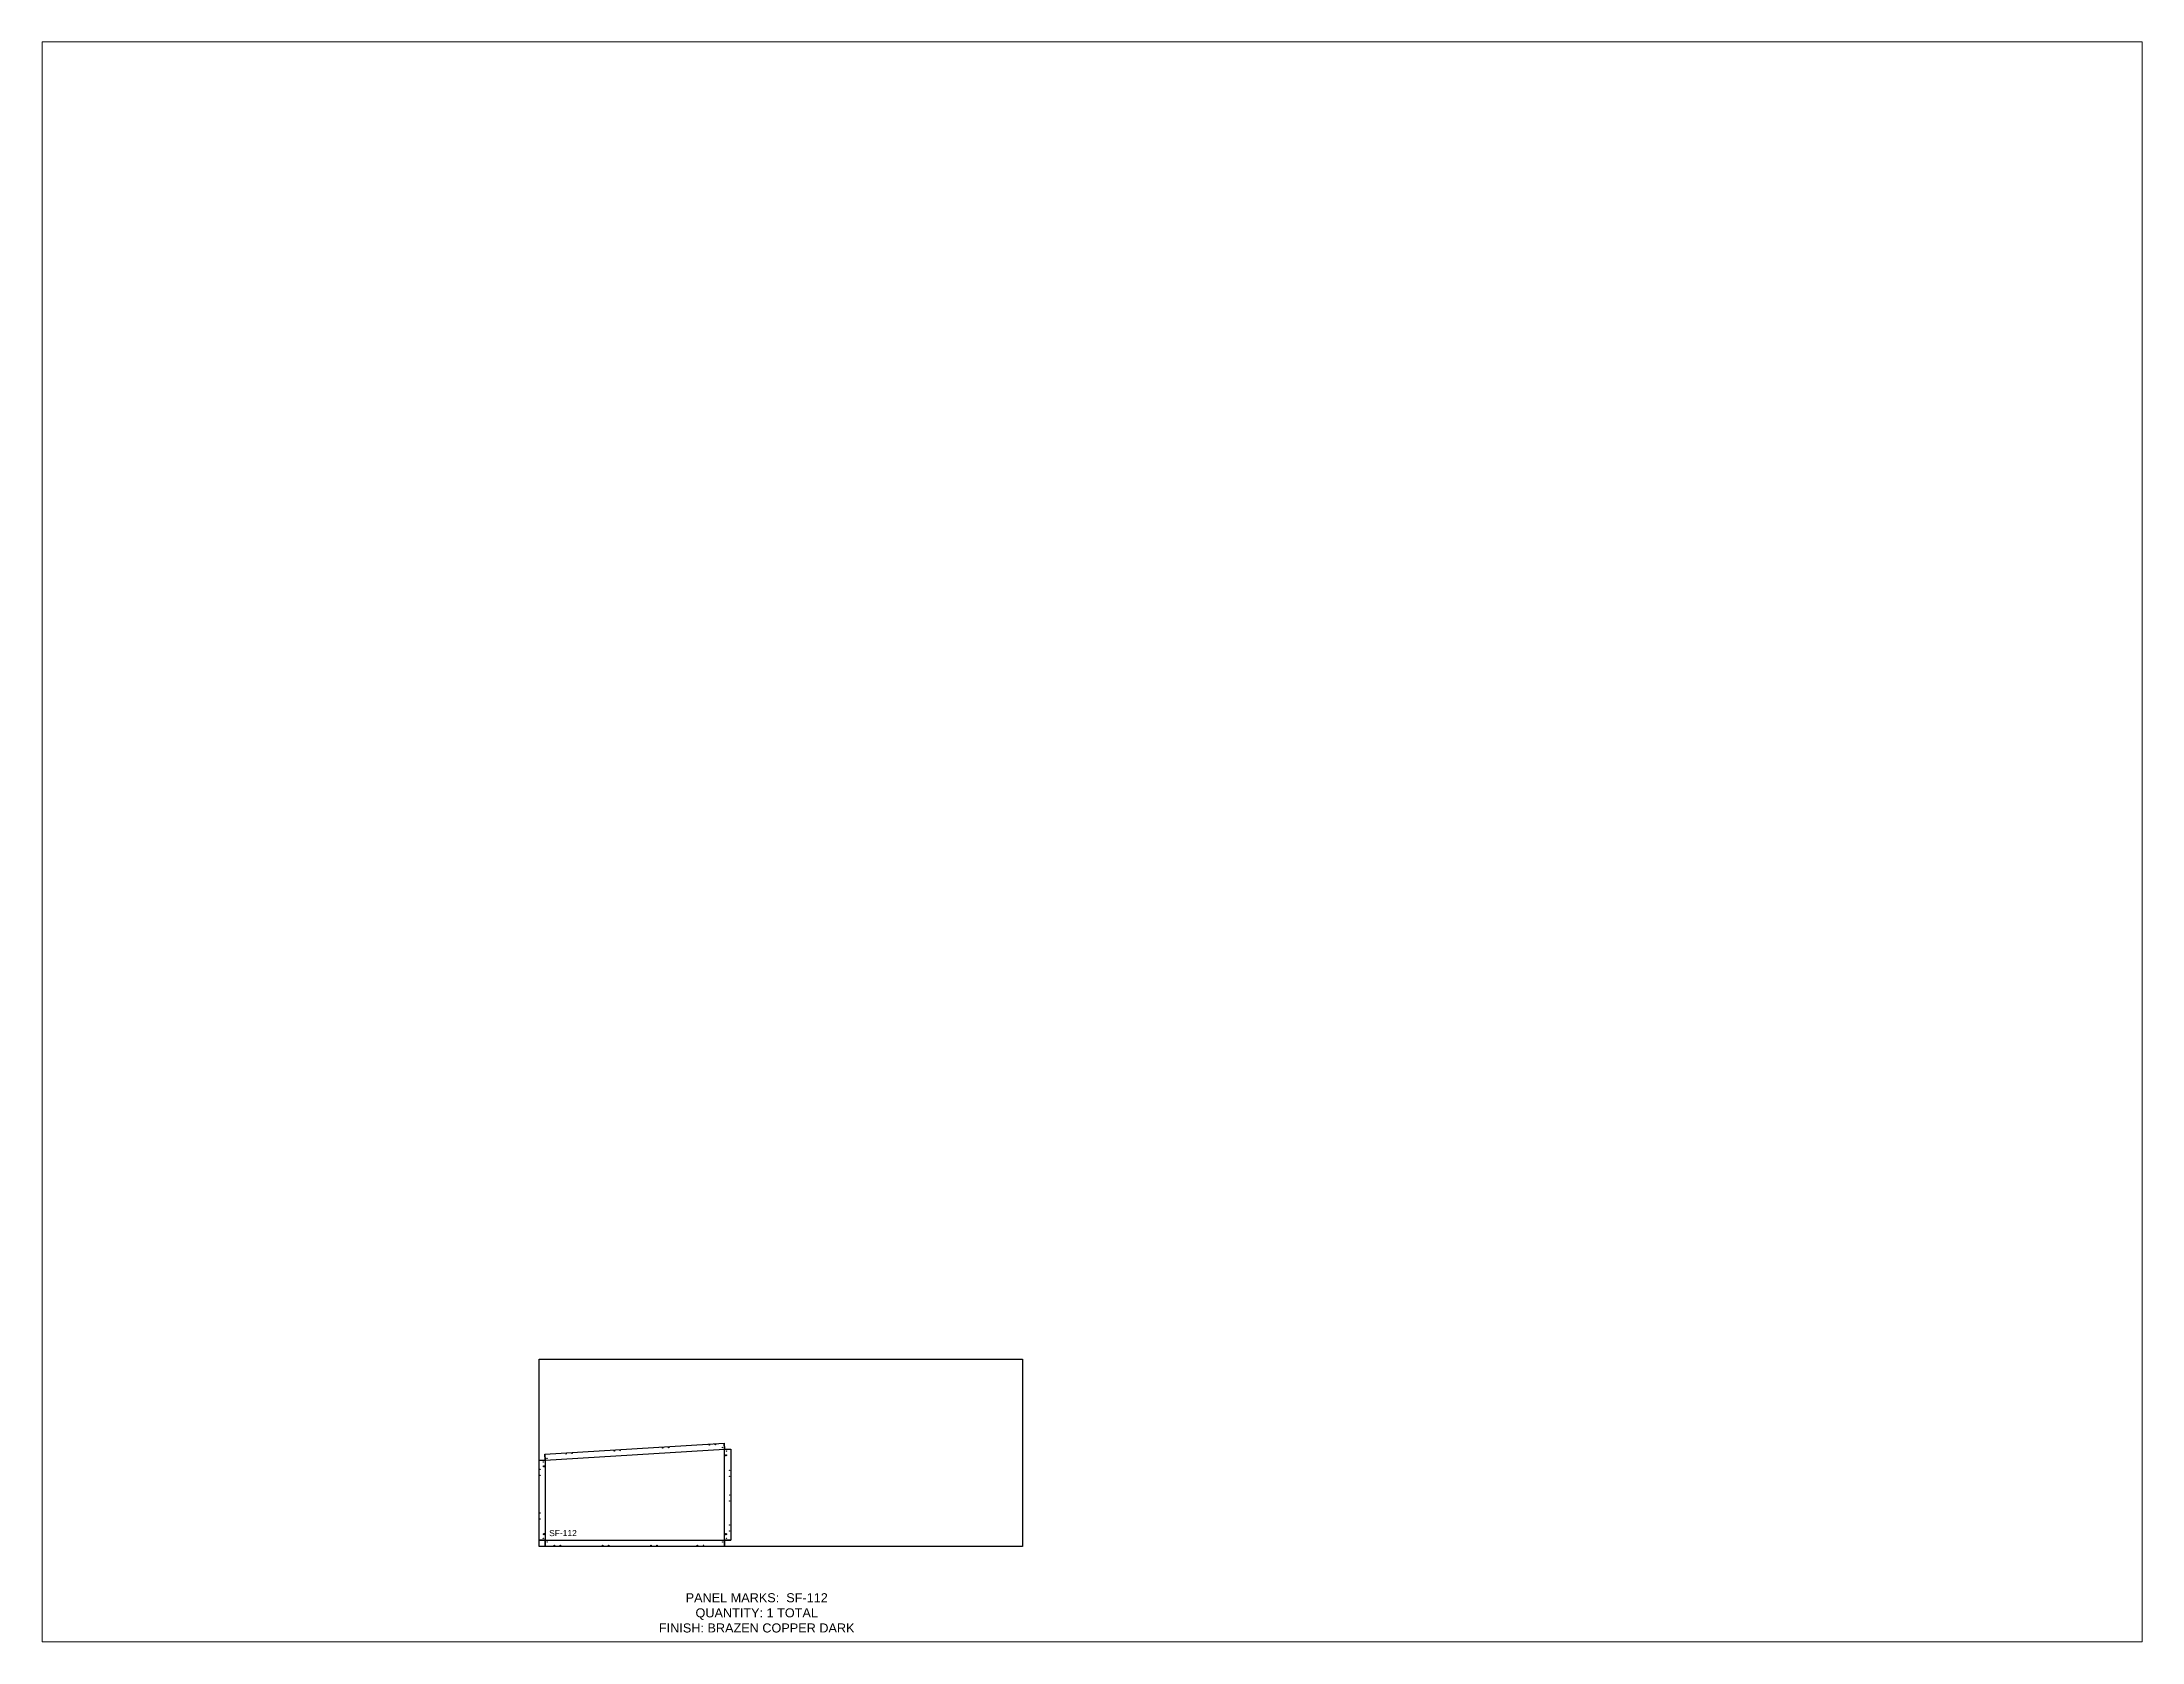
# Paper-space layout 'Layout1' of a CAD drawing. Header units: inches. Extents: x 1.05 to 9.45, y 0.8 to 7.2.
# The model-space entities are those that its viewports show. They can reach past a viewport. Long polylines and large blocks are cut down to what shows.
import ezdxf

# ---------------------------------------------------------------- set-up
doc = ezdxf.new("R2010")
doc.units = ezdxf.units.IN
doc.header["$MEASUREMENT"] = 0
doc.linetypes.add('HIDDEN', pattern=[0.375, 0.25, -0.125])
doc.linetypes.add('PHANTOM', pattern=[2.5, 1.25, -0.25, 0.25, -0.25, 0.25, -0.25])
for name, color, linetype in [('CUT', 7, 'Continuous'), ('DIMS', 1, 'Continuous'), ('HOLES', 6, 'Continuous'), ('ROUT', 1, 'HIDDEN'), ('SHEET', 5, 'PHANTOM'), ('TEXT', 2, 'PHANTOM'), ('WEEPS', 3, 'HIDDEN')]:
    doc.layers.add(name, color=color, linetype=linetype)
doc.styles.get("Standard").update_dxf_attribs({"font": 'arial.ttf'})

msp = doc.modelspace()

# ---------------------------------------------------------------- linework, layer by layer
at = {"layer": 'CUT', "ltscale": 0.25}
msp.add_lwpolyline([(0, 2.06), (0, 28.52), (2.06, 28.52), (1.94, 30.58), (61.31, 34.21), (61.44, 32.16), (63.5, 32.16), (63.5, 2.06), (61.44, 2.06), (61.44, 0), (2.06, 0), (2.06, 2.06)], close=True, dxfattribs=at)
at = {"layer": 'HOLES', "ltscale": 0.25}
for centre in [(1.44, 27.9), (2.65, 29.19), (8.95, 30.64), (10.95, 30.76), (24.92, 31.61), (26.91, 31.74), (40.89, 32.59), (42.88, 32.71), (56.34, 33.54), (58.34, 33.66), (60.77, 32.74), (62.06, 31.53), (0.37, 25.52), (0.37, 23.52), (63.12, 25.16), (63.12, 23.16), (63.12, 17.06), (63.12, 15.06), (0.37, 11.07), (0.37, 9.07), (63.12, 7.06), (1.44, 2.69), (2.69, 1.44), (5.07, 0.37), (7.07, 0.37), (21.07, 0.37), (23.07, 0.37), (37.07, 0.37), (39.07, 0.37), (52.44, 0.37), (54.44, 0.37), (60.81, 1.44), (62.06, 2.69), (63.12, 5.06)]:
    msp.add_circle(centre, 0.0625, dxfattribs=at)
at = {"layer": 'ROUT', "ltscale": 0.25}
msp.add_line((0, 2.06), (63.5, 2.06), dxfattribs=at)
for points in [[(0, 28.52), (2.06, 28.52), (61.44, 32.16), (63.5, 32.16)], [(1.94, 30.58), (2.06, 28.52), (2.06, 0)], [(61.44, 0), (61.44, 32.16), (61.31, 34.21)]]:
    msp.add_lwpolyline(points, dxfattribs=at)
at = {"layer": 'SHEET'}
msp.add_lwpolyline([(0, 62), (160, 62), (160, 0), (0, 0)], close=True, dxfattribs=at)
at = {"layer": 'WEEPS', "ltscale": 0.25}
for centre in [(61.84, 30.16), (1.66, 26.52), (1.66, 4.06), (61.84, 4.06)]:
    msp.add_circle(centre, 0.188, dxfattribs=at)

# ---------------------------------------------------------------- texts
at = {"layer": 'DIMS', "ltscale": 0.25, "insert": (7.92, 3.37), "char_height": 2, "attachment_point": 8}
msp.add_mtext_dynamic_manual_height_columns('SF-112', width=3.0859, gutter_width=10, heights=[2.07], dxfattribs=at)
at = {"layer": 'TEXT', "insert": (72.05, -22.01), "char_height": 3, "attachment_point": 5}
msp.add_mtext_dynamic_manual_height_columns('PANEL MARKS:  SF-112\\PQUANTITY: 1 TOTAL\\PFINISH: BRAZEN COPPER DARK', width=199.7409, gutter_width=1, heights=[0], dxfattribs=at)

psp = doc.layouts.get("Layout1")

# ---------------------------------------------------------------- viewports
at = {"layer": 'CUT'}
psp.add_viewport(center=(5.25, 4), size=(8.4, 6.4), view_center_point=(183.0157, 233.1318), view_height=529.538938, dxfattribs=at)

doc.saveas('drawing.dxf')
